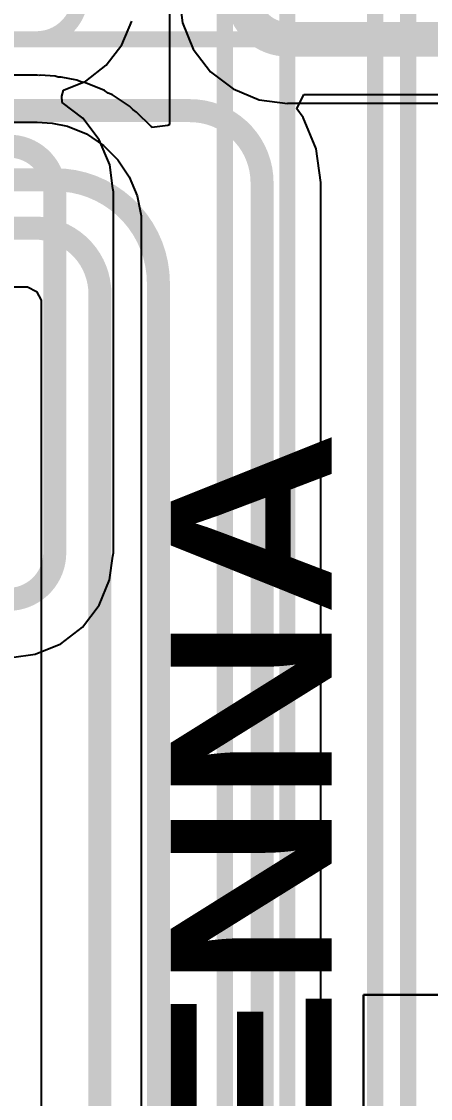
# Model space of a CAD drawing. Header units: inches. Extents: x -2 to 5376, y -4 to 5426.
# Drawn here: x 128.16 to 132.67, y 51.33 to 63.21 of the extents above; entities that cross this region are included whole.
import ezdxf

# ---------------------------------------------------------------- set-up
doc = ezdxf.new("R2010")
doc.units = ezdxf.units.IN
for name, color, linetype in [('Bottom Layer', 5, 'Continuous'), ('Layer 1', 16, 'Continuous'), ('Layer 2', 76, 'Continuous'), ('Multi-Layer', 9, 'Continuous'), ('Top Layer', 1, 'Continuous'), ('Top Overlay', 2, 'Continuous')]:
    doc.layers.add(name, color=color, linetype=linetype)
doc.styles.add('Arial Black_Bold', font='', dxfattribs={"height": 0.2})
doc.styles.get('Arial Black_Bold').set_extended_font_data('Arial Black', bold=True)

msp = doc.modelspace()

# ---------------------------------------------------------------- linework, layer by layer
at = {"layer": 'Bottom Layer'}
for p, q in [((131.192, 62.249), (131.271, 62.409)), ((131.271, 62.409), (136.447, 62.409)), ((131.264, 62.156), (131.192, 62.249)), ((131.408, 61.808), (131.264, 62.156)), ((131.457, 61.436), (131.408, 61.808)), ((131.457, 61.435), (131.457, 61.436)), ((131.457, 35.306), (131.457, 61.435)), ((119.591, 60.287), (128.225, 60.287)), ((128.225, 60.287), (128.323, 60.235)), ((128.323, 60.235), (128.375, 60.138)), ((128.375, 60.138), (128.375, 35.845)), ((137.912, 52.476), (131.93, 52.476)), ((131.93, 52.476), (131.93, 44.806))]:
    msp.add_line(p, q, dxfattribs=at)
for points in [[(116.209, 63.017, 0.178, 0.178, 0), (136.447, 63.017, 0.178, 0.178, 0)], [(116.713, 62.23, 0.254, 0.254, 0), (130.015, 62.23, 0.254, 0.254, 0)], [(130.015, 62.23, 0.254, 0.254, -0.414214), (130.81, 61.435, 0.254, 0.254, 0)], [(117.475, 61.468, 0.254, 0.254, 0), (128.524, 61.468, 0.254, 0.254, 0)], [(128.524, 61.468, 0.254, 0.254, -0.414214), (129.667, 60.325, 0.254, 0.254, 0)], [(130.81, 35.306, 0.254, 0.254, 0), (130.81, 61.435, 0.254, 0.254, 0)], [(119.427, 60.935, 0.254, 0.254, 0), (128.295, 60.935, 0.254, 0.254, 0)], [(128.295, 60.935, 0.254, 0.254, -0.414214), (129.022, 60.208, 0.254, 0.254, 0)], [(129.667, 36.283, 0.254, 0.254, 0), (129.667, 60.325, 0.254, 0.254, 0)], [(129.022, 35.845, 0.254, 0.254, 0), (129.022, 60.208, 0.254, 0.254, 0)]]:
    msp.add_lwpolyline(points, format="xyseb", dxfattribs=at)
for points in [[(129.951, 62.23, 0.127, 0.127, 1), (130.078, 62.23, 0.127, 0.127, 1)], [(129.951, 62.23, 0.127, 0.127, 1), (130.078, 62.23, 0.127, 0.127, 1)], [(128.46, 61.468, 0.127, 0.127, 1), (128.588, 61.468, 0.127, 0.127, 1)], [(128.46, 61.468, 0.127, 0.127, 1), (128.588, 61.468, 0.127, 0.127, 1)], [(130.746, 61.435, 0.127, 0.127, 1), (130.874, 61.435, 0.127, 0.127, 1)], [(130.746, 61.435, 0.127, 0.127, 1), (130.874, 61.435, 0.127, 0.127, 1)], [(128.232, 60.935, 0.127, 0.127, 1), (128.359, 60.935, 0.127, 0.127, 1)], [(128.232, 60.935, 0.127, 0.127, 1), (128.359, 60.935, 0.127, 0.127, 1)], [(129.603, 60.325, 0.127, 0.127, 1), (129.731, 60.325, 0.127, 0.127, 1)], [(129.603, 60.325, 0.127, 0.127, 1), (129.731, 60.325, 0.127, 0.127, 1)], [(128.959, 60.208, 0.127, 0.127, 1), (129.086, 60.208, 0.127, 0.127, 1)], [(128.959, 60.208, 0.127, 0.127, 1), (129.086, 60.208, 0.127, 0.127, 1)]]:
    msp.add_lwpolyline(points, format="xyseb", close=True, dxfattribs=at)
at = {"layer": 'Layer 1'}
for p, q in [((137.912, 52.476), (131.93, 52.476)), ((131.93, 52.476), (131.93, 44.806))]:
    msp.add_line(p, q, dxfattribs=at)
at = {"layer": 'Layer 2'}
for p, q in [((129.791, 68.914), (129.791, 62.079)), ((128.331, 62.621), (114.069, 62.621)), ((128.347, 62.618), (128.331, 62.621)), ((128.331, 62.621), (128.331, 62.621)), ((128.331, 62.621), (128.331, 62.621)), ((128.363, 62.62), (128.347, 62.618)), ((128.527, 62.61), (128.363, 62.62)), ((128.561, 62.601), (128.527, 62.61)), ((128.596, 62.601), (128.561, 62.601)), ((128.766, 62.567), (128.596, 62.601)), ((128.813, 62.547), (128.766, 62.567)), ((128.863, 62.538), (128.813, 62.547)), ((129.071, 62.451), (128.863, 62.538)), ((129.114, 62.423), (129.071, 62.451)), ((129.161, 62.403), (129.114, 62.423)), ((129.348, 62.278), (129.161, 62.403)), ((129.384, 62.242), (129.348, 62.278)), ((129.427, 62.214), (129.384, 62.242)), ((129.586, 62.054), (129.427, 62.214)), ((114.069, 62.103), (128.331, 62.103)), ((128.331, 62.103), (128.331, 62.103)), ((128.331, 62.103), (128.331, 62.103)), ((128.331, 62.103), (128.331, 62.103)), ((128.331, 62.103), (128.495, 62.093)), ((128.495, 62.093), (128.665, 62.059)), ((128.665, 62.059), (128.873, 61.973)), ((129.593, 62.044), (129.586, 62.054)), ((129.771, 62.065), (129.593, 62.044)), ((129.791, 62.079), (129.771, 62.065)), ((128.873, 61.973), (129.061, 61.847)), ((129.061, 61.847), (129.22, 61.688)), ((129.22, 61.688), (129.345, 61.501)), ((129.345, 61.501), (129.432, 61.292)), ((129.432, 61.292), (129.476, 61.071)), ((129.476, 61.071), (129.476, 60.958)), ((129.476, 60.958), (129.476, 45.008))]:
    msp.add_line(p, q, dxfattribs=at)
for points in [[(132.421, 38.092, 0.178, 0.178, 0), (132.421, 72.477, 0.178, 0.178, 0)], [(132.057, 42.305, 0.178, 0.178, 0), (132.057, 70.794, 0.178, 0.178, 0)], [(131.089, 44.064, 0.178, 0.178, 0), (131.089, 70.329, 0.178, 0.178, 0)], [(130.4, 44.745, 0.178, 0.178, 0), (130.4, 68.986, 0.178, 0.178, 0)]]:
    msp.add_lwpolyline(points, format="xyseb", dxfattribs=at)
at = {"layer": 'Multi-Layer'}
for p, q in [((131.93, 44.806), (131.93, 52.476)), ((131.93, 52.476), (138.43, 52.476))]:
    msp.add_line(p, q, dxfattribs=at)
at = {"layer": 'Top Layer'}
for p, q in [((129.902, 63.427), (129.932, 63.197)), ((129.264, 62.956), (129.373, 63.218)), ((129.932, 63.197), (130.052, 62.908)), ((129.091, 62.73), (129.264, 62.956)), ((130.052, 62.908), (130.242, 62.66)), ((128.865, 62.557), (129.091, 62.73)), ((130.242, 62.66), (130.49, 62.469)), ((128.62, 62.456), (128.865, 62.557)), ((128.603, 62.389), (128.62, 62.456)), ((128.605, 62.321), (128.603, 62.389)), ((130.49, 62.469), (130.779, 62.349)), ((128.832, 62.146), (128.605, 62.321)), ((130.779, 62.349), (131.089, 62.309)), ((131.089, 62.309), (131.089, 62.313)), ((131.089, 62.313), (134.917, 62.313)), ((129.015, 61.908), (128.832, 62.146)), ((129.13, 61.631), (129.015, 61.908)), ((129.164, 61.372), (129.13, 61.631)), ((129.171, 61.334), (129.164, 61.372)), ((129.171, 57.353), (129.171, 61.334)), ((129.129, 57.053), (129.164, 57.316)), ((129.164, 57.316), (129.171, 57.353)), ((129.014, 56.773), (129.129, 57.053)), ((128.829, 56.533), (129.014, 56.773)), ((128.589, 56.349), (128.829, 56.533)), ((128.309, 56.233), (128.589, 56.349)), ((128.047, 56.198), (128.309, 56.233)), ((137.912, 52.476), (131.93, 52.476)), ((131.93, 52.476), (131.93, 44.806))]:
    msp.add_line(p, q, dxfattribs=at)
for points in [[(131.089, 63.017, 0.381, 0.381, -0.414214), (130.6, 63.507, 0.381, 0.381, 0)], [(128.803, 63.5, 0.178, 0.178, -0.414214), (128.321, 63.017, 0.178, 0.178, 0)], [(131.089, 63.017, 0.381, 0.381, 0), (134.917, 63.017, 0.381, 0.381, 0)], [(115.748, 63.017, 0.178, 0.178, 0), (128.321, 63.017, 0.178, 0.178, 0)], [(128.02, 61.838, 0.254, 0.254, -0.414214), (128.524, 61.334, 0.254, 0.254, 0)], [(128.524, 57.353, 0.254, 0.254, 0), (128.524, 61.334, 0.254, 0.254, 0)], [(128.524, 57.353, 0.254, 0.254, -0.414214), (128.009, 56.838, 0.254, 0.254, 0)]]:
    msp.add_lwpolyline(points, format="xyseb", dxfattribs=at)
for points in [[(130.994, 63.017, 0.191, 0.191, 1), (131.185, 63.017, 0.191, 0.191, 1)], [(130.994, 63.017, 0.191, 0.191, 1), (131.185, 63.017, 0.191, 0.191, 1)], [(128.276, 63.017, 0.0889, 0.0889, 1), (128.365, 63.017, 0.0889, 0.0889, 1)], [(128.276, 63.017, 0.0889, 0.0889, 1), (128.365, 63.017, 0.0889, 0.0889, 1)], [(128.46, 61.334, 0.127, 0.127, 1), (128.588, 61.334, 0.127, 0.127, 1)], [(128.46, 61.334, 0.127, 0.127, 1), (128.588, 61.334, 0.127, 0.127, 1)], [(128.46, 57.353, 0.127, 0.127, 1), (128.588, 57.353, 0.127, 0.127, 1)], [(128.46, 57.353, 0.127, 0.127, 1), (128.588, 57.353, 0.127, 0.127, 1)]]:
    msp.add_lwpolyline(points, format="xyseb", close=True, dxfattribs=at)

# ---------------------------------------------------------------- texts
at = {"layer": 'Top Overlay', "style": 'Arial Black_Bold'}
msp.add_text('ANTENNA', height=1.778, rotation=90, dxfattribs=at).set_placement((131.579, 44.806))

doc.saveas('drawing.dxf')
